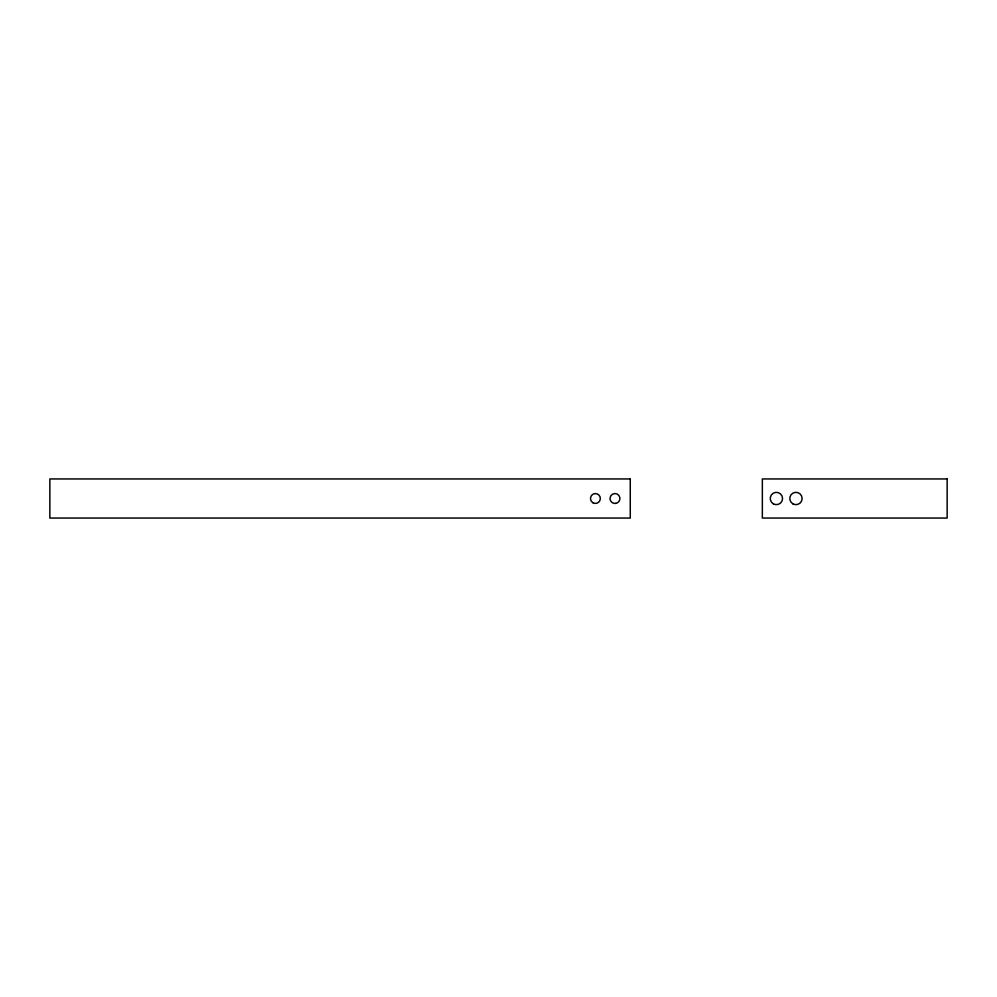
<?xml version="1.0" encoding="UTF-8"?>
<svg xmlns="http://www.w3.org/2000/svg" width="997" height="997" viewBox="0 0 997 997"><rect width="100%" height="100%" fill="white"/><g stroke="black" fill="none" stroke-linecap="round" stroke-linejoin="round"><path stroke-width="1.5" d="M615.76 503.36L614.476 503.398A4.923 4.923 0 0 1 610.114 499.285L610.077 498.002A4.923 4.923 0 0 1 619.847 497.715L619.872 498.998A4.923 4.923 0 0 1 615.76 503.36M630.266 478.946L49.85 478.946L49.85 518.054L630.266 518.054L630.266 478.946M947.15 478.946L762.344 478.946L762.344 518.054L947.15 518.054L947.15 478.946M773.323 503.834A6.156 6.156 0 0 0 782.558 498.5A6.156 6.156 0 0 0 773.323 493.166A6.156 6.156 0 0 0 773.323 503.834M792.877 503.834A6.156 6.156 0 0 0 802.124 498.5A6.156 6.156 0 0 0 792.877 493.166A6.156 6.156 0 0 0 792.877 503.834M592.953 502.762A4.923 4.923 0 0 0 600.344 498.5A4.923 4.923 0 0 0 592.953 494.238A4.923 4.923 0 0 0 592.953 502.762"/></g></svg>
